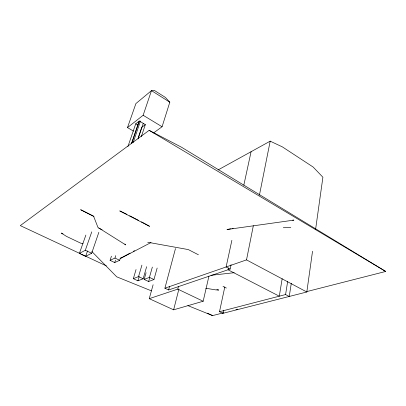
<?xml version="1.0" encoding="UTF-8"?>
<svg xmlns="http://www.w3.org/2000/svg" width="406" height="406" viewBox="0 0 406 406"><rect width="100%" height="100%" fill="white"/><g stroke="black" fill="none" stroke-linecap="round" stroke-linejoin="round"><path stroke-width="0.61" d="M224.797 286.976L219.509 311.696L222.935 313.32L306.819 291.995L312.534 251.238M315.609 229.294L322.902 177.249L313.153 167.049L282.348 146.87L270.183 141.166L218.047 169.947M291.29 283.317L289.25 296.461L285.585 294.553L219.509 311.696M285.585 294.553L287.661 281.449M282.17 278.663L279.298 296.187L228.015 269.782L228.411 267.93M175.473 248.563L164.892 288.194L246.518 259.891L253.334 225.706M259.404 195.245L270.193 141.126M222.935 313.32L223.589 310.235M164.892 288.194L168.622 289.955L230.151 269.051L231.075 264.717M231.882 240.316L226.112 266.965L230.151 269.051M243.823 185.182L251.081 151.692M153.118 284.753L149.246 298.664L173.631 309.824L203.167 301.237L208.953 276.1M173.631 309.824L178.919 289.016M149.246 298.664L177.762 289.128L178.386 286.677M168.622 289.955L169.591 286.286M146.074 272.725L144.145 279.424L148.621 281.531L153.95 279.526L157.158 268.031M144.145 279.424L149.433 277.384L152.357 267.077M148.621 281.531L149.829 277.278M136.051 269.559L133.341 278.668L137.908 280.805L143.156 278.765L146.637 266.706M133.341 278.668L138.547 276.593L141.917 265.118M137.908 280.805L139.151 276.557M111.427 256.181L110.077 260.358L114.725 262.565L119.674 260.292L120.43 257.881M153.509 132.965L162.08 126.743L169.809 102.195L165.369 97.394L154.3 90.396L151.479 90.634L135.903 103.571L127.489 127.591L133.457 131.102M110.077 260.358L114.979 258.049L115.751 255.638M114.725 262.565L115.487 260.18M141.329 136.634L145.333 124.617L139.324 121.013L135.726 123.815L127.931 146.541M138.294 137.527L141.704 127.372L145.333 124.617M138.035 138.933L143.247 123.388M127.489 127.591L143.145 115.268L151.479 90.634L169.809 102.195M133.173 142.547L140.476 121.008M131.58 143.272L138.69 122.399L140.029 121.353M131.64 143.572L139.324 121.013M85.879 235.074L79.383 253.43L85.646 256.359L91.67 253.253L98.856 232.298M85.646 256.359L87.513 250.979M79.383 253.43L85.331 250.258L91.761 231.862M306.51 291.65L385.7 271.457L181.416 147.17L149.144 130.336L20.3 225.614L80.571 253.816M120.638 258.241L130.093 253.105M133.432 251.294L134.543 250.69M120.115 258.607L150.996 242.57M187.887 305.611L212.587 315.604L223.635 312.782M235.911 309.656L237.754 309.184M230.684 228.822L226.959 229.527L293.893 220.123L292.66 220.153M231.922 228.588L233.166 228.35M210.988 275.304L234.196 272.705M283.302 227.736L290.808 227.599M216.911 289.722L218.753 290.026L215.55 289.854L205.786 288.25M147.713 242.25L188.313 249.583L198.402 254.775M83.007 243.773L80.621 243.123L66.503 236.393L61.311 233.054L62.986 233.856M151.428 290.863L116.73 276.826L91.847 251.507M81.718 254.354L106.397 265.905M207.42 313.183L212.587 315.604M85.331 250.258L91.67 253.253M138.547 276.593L143.156 278.765M149.433 277.384L153.95 279.526M114.979 258.049L119.674 260.292M177.762 289.128L203.167 301.237M98.79 228.116L102.109 229.76M223.016 286.387L226.37 288.057M93.974 216.398L80.667 209.714L93.634 216.342L97.978 227.467L125.733 244.925L124.87 244.016M126.9 214.338L119.76 210.907L149.601 226.35L144.795 223.63M129.702 215.789L138.659 220.428M141.461 221.879L144.262 223.325M246.518 259.891L306.819 291.995M135.726 123.815L137.898 125.109M149.144 130.336L385.7 271.457M143.145 115.268L162.08 126.743"/></g></svg>
